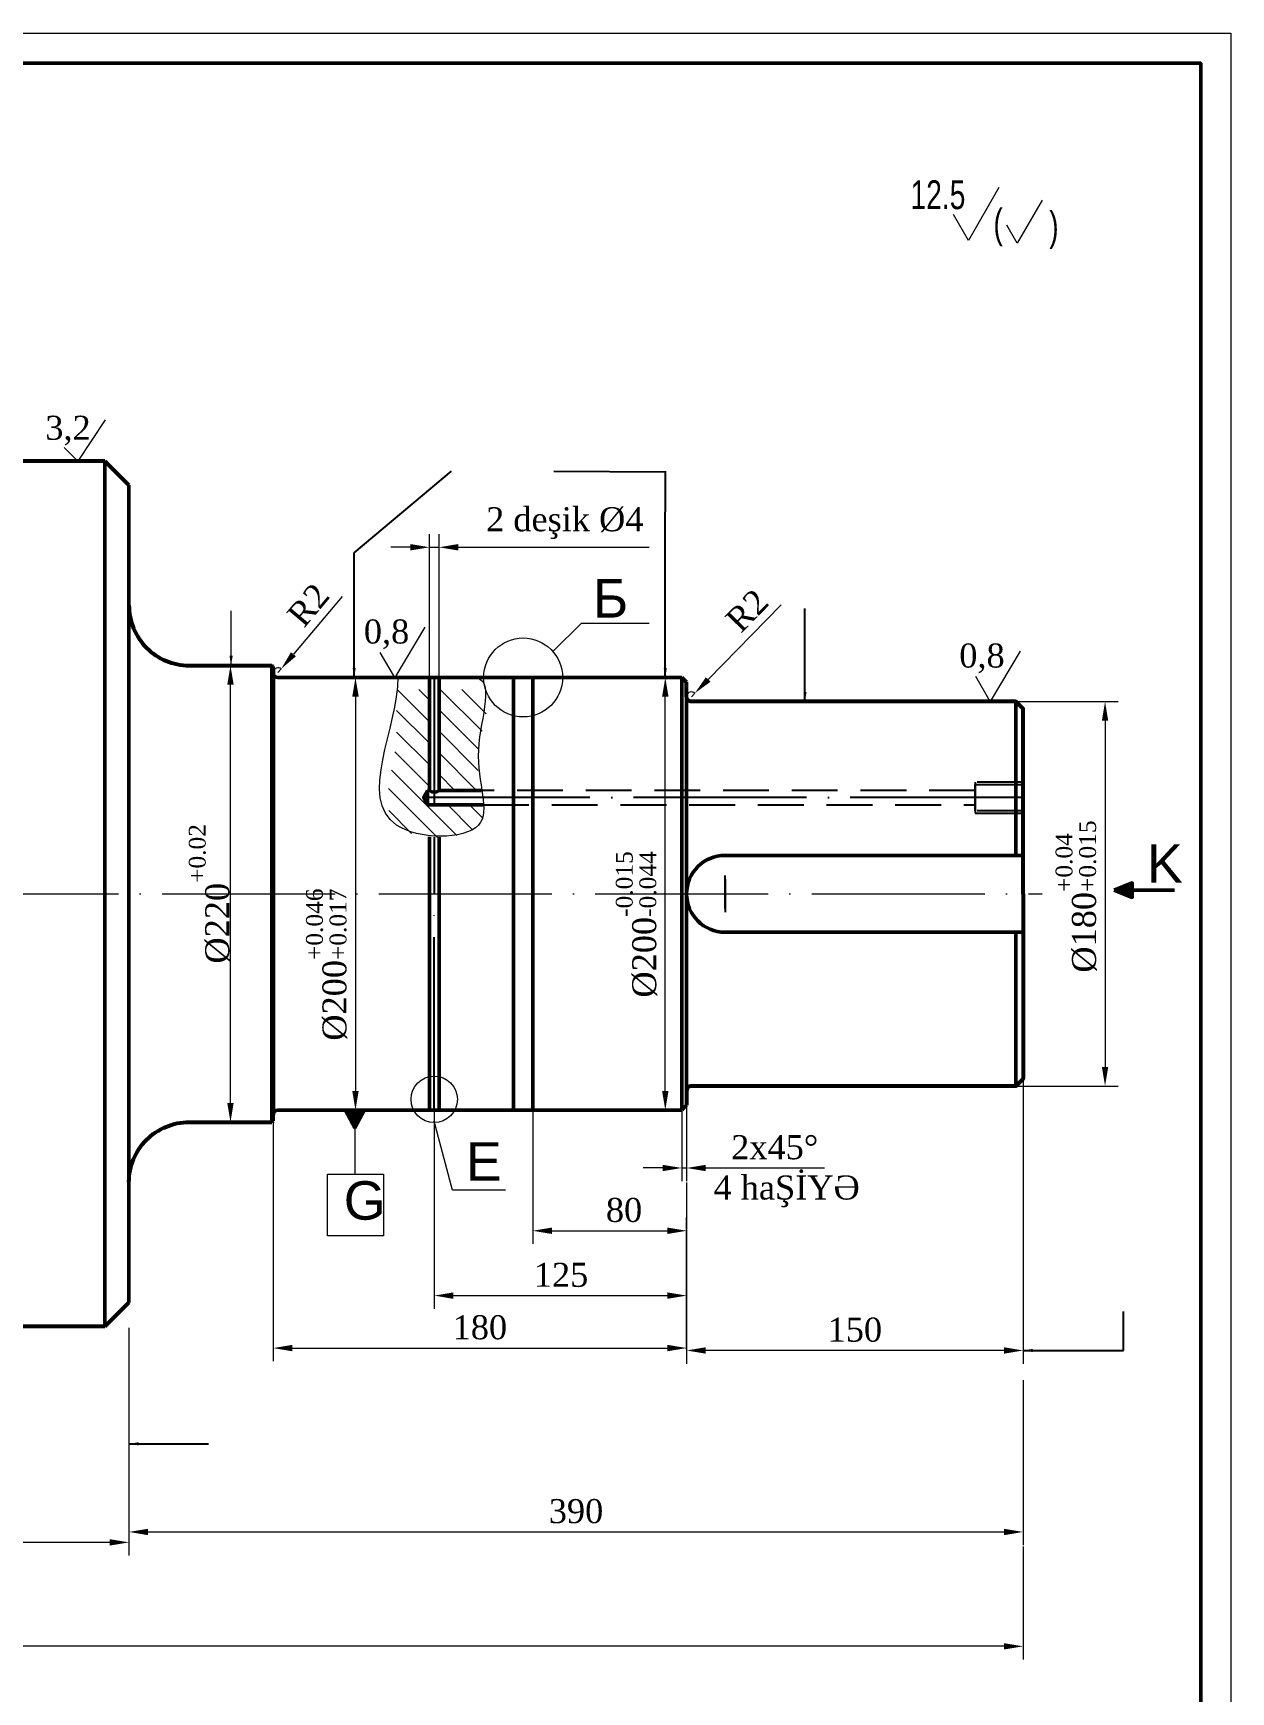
# Model space of a CAD drawing. Header units: millimetres. Extents: x -954 to 34898, y -2134 to 12006.
# Drawn here: x 24133 to 24632, y 6712 to 7402 of the extents above; entities that cross this region are included whole.
import ezdxf

# ---------------------------------------------------------------- set-up
doc = ezdxf.new("R2010")
doc.units = ezdxf.units.MM
doc.header["$LTSCALE"] = 3
for name, pattern in [('ACAD_ISO04W100', [30, 24, -3, 0, -3]), ('ACAD_ISO05W100', [33, 24, -3, 0, -3, 0, -3]), ('DASHED2', [9.525, 6.35, -3.175])]:
    doc.linetypes.add(name, pattern=pattern)
for name, color, linetype, lineweight in [('êîíòóðíàÿ', 7, 'Continuous', 53), ('îñåâûå', 101, 'ACAD_ISO04W100', 20), ('контурная', 7, 'Continuous', 50), ('невидимые', 7, 'DASHED2', 25), ('осевые', 1, 'ACAD_ISO04W100', 25), ('размеры', 80, 'ACAD_ISO05W100', 25), ('тонкая', 7, 'Continuous', 20), ('тонкий', 7, 'Continuous', 20)]:
    doc.layers.add(name, color=color, linetype=linetype, lineweight=lineweight)
doc.styles.add('s1v2.5', font='arial.ttf', dxfattribs={"width": 0.7, "height": 2.5})
doc.styles.add('s2.5v4', font='times.ttf', dxfattribs={"height": 10})
doc.styles.add('s3v2.5', font='arial.ttf', dxfattribs={"width": 0.8, "height": 7.5})
doc.styles.add('s4v4', font='arial.ttf', dxfattribs={"height": 16})
doc.dimstyles.new('s2.5v4', dxfattribs={"dimtxt": 10, "dimasz": 8, "dimexe": 5.5, "dimexo": 0.5, "dimgap": 3.5, "dimtad": 1, "dimdec": 0, "dimtxsty": 's2.5v4', "dimcen": 2.5, "dimclrd": 256, "dimclre": 1, "dimclrt": 256, "dimadec": 0, "dimazin": 0, "dimtfac": 1, "dimtdec": 0, "dimtmove": 0, "dimatfit": 3, "dimfxl": 1, "dimlwd": -1, "dimlwe": -1, "dimarcsym": 0})
doc.dimstyles.new('s3v2.5', dxfattribs={"dimtxt": 7.5, "dimasz": 4, "dimexe": 1.25, "dimexo": 0.625, "dimtad": 1, "dimtxsty": 's3v2.5', "dimcen": 1.5, "dimclrd": 6, "dimclre": 256, "dimclrt": 1, "dimadec": 0, "dimazin": 0, "dimtfac": 1, "dimtmove": 0, "dimatfit": 3, "dimfxl": 1, "dimlwd": -1, "dimlwe": -1, "dimarcsym": 0})

# ---------------------------------------------------------------- blocks, each defined once
blk = doc.blocks.new('*D2601')
at = {"layer": 'Defpoints', "color": 0, "transparency": 16777216}
for p in [(24026.35, 6863.91), (24173.15, 6863.91), (24026.35, 6774.09)]:
    blk.add_point(p, dxfattribs=at)
at = {"layer": 'тонкая', "color": 1, "transparency": 16777216}
for p, q in [((24026.35, 6863.41), (24026.35, 6768.59)), ((24173.15, 6863.41), (24173.15, 6768.59))]:
    blk.add_line(p, q, dxfattribs=at)
at = {"layer": 'тонкая', "transparency": 16777216}
blk.add_line((24165.15, 6774.09), (24034.35, 6774.09), dxfattribs=at)
for points in [[(24034.35, 6775.43), (24034.35, 6772.76), (24026.35, 6774.09)], [(24165.15, 6775.43), (24165.15, 6772.76), (24173.15, 6774.09)]]:
    blk.add_solid(points, dxfattribs=at)
at = {"layer": 'тонкая', "transparency": 16777216, "insert": (24102.11, 6782.68), "char_height": 10, "attachment_point": 5, "style": 's2.5v4'}
blk.add_mtext('600*', dxfattribs=at)
blk = doc.blocks.new('*D2630')
at = {"layer": 'Defpoints', "color": 0, "transparency": 16777216}
for p in [(24235.15, 7135.91), (24236.44, 7137.44)]:
    blk.add_point(p, dxfattribs=at)
at = {"layer": 'тонкая', "transparency": 16777216}
for p, q in [((24261.79, 7167.55), (24241.59, 7143.56)), ((24235.15, 7135.91), (24236.44, 7137.44))]:
    blk.add_line(p, q, dxfattribs=at)
at = {"layer": 'тонкая', "color": 1, "transparency": 16777216}
blk.add_arc((24235.15, 7135.91), 2, 49.89856, 165.67606, dxfattribs=at)
at = {"layer": 'тонкая', "transparency": 16777216}
blk.add_solid([(24240.57, 7144.42), (24242.61, 7142.7), (24236.44, 7137.44)], dxfattribs=at)
at = {"layer": 'тонкая', "transparency": 16777216, "insert": (24247.77, 7164.09), "char_height": 10, "attachment_point": 5, "rotation": 49.89856, "style": 's2.5v4'}
blk.add_mtext('R2', dxfattribs=at)
blk = doc.blocks.new('*D2631')
at = {"layer": 'Defpoints', "color": 0, "transparency": 16777216}
for p in [(24298.15, 7188.08), (24298.15, 7133.91), (24302.15, 7133.91)]:
    blk.add_point(p, dxfattribs=at)
at = {"layer": 'тонкая', "color": 1, "transparency": 16777216}
for p, q in [((24298.15, 7134.41), (24298.15, 7193.58)), ((24302.15, 7134.41), (24302.15, 7193.58))]:
    blk.add_line(p, q, dxfattribs=at)
at = {"layer": 'тонкая', "transparency": 16777216}
for p, q in [((24290.15, 7188.08), (24282.15, 7188.08)), ((24298.15, 7188.08), (24302.15, 7188.08)), ((24310.15, 7188.08), (24389.55, 7188.08))]:
    blk.add_line(p, q, dxfattribs=at)
for points in [[(24290.15, 7189.41), (24290.15, 7186.74), (24298.15, 7188.08)], [(24310.15, 7189.41), (24310.15, 7186.74), (24302.15, 7188.08)]]:
    blk.add_solid(points, dxfattribs=at)
at = {"layer": 'тонкая', "transparency": 16777216, "insert": (24354.48, 7198.11), "char_height": 10, "attachment_point": 5, "style": 's2.5v4'}
blk.add_mtext('2 de{\\fTimes New Roman|b0|i0|c238|p18;şik }%%C4', dxfattribs=at)
blk = doc.blocks.new('*D2632')
at = {"layer": 'Defpoints', "color": 0, "transparency": 16777216}
for p in [(24215.4, 7138.91), (24215.4, 7138.91), (24215.4, 6948.91)]:
    blk.add_point(p, dxfattribs=at)
at = {"layer": 'тонкая', "color": 1, "transparency": 16777216}
for p, q in [((24214.9, 7138.91), (24209.9, 7138.91)), ((24214.9, 6948.91), (24209.9, 6948.91))]:
    blk.add_line(p, q, dxfattribs=at)
at = {"layer": 'тонкая', "transparency": 16777216}
blk.add_line((24215.4, 6956.91), (24215.4, 7130.91), dxfattribs=at)
for points in [[(24214.06, 7130.91), (24216.73, 7130.91), (24215.4, 7138.91)], [(24214.06, 6956.91), (24216.73, 6956.91), (24215.4, 6948.91)]]:
    blk.add_solid(points, dxfattribs=at)
at = {"layer": 'тонкая', "transparency": 16777216, "insert": (24206.68, 7043.91), "char_height": 10, "attachment_point": 5, "rotation": 90, "style": 's2.5v4'}
blk.add_mtext('%%C220{\\H0.7x;\\S+0.02^ ;}', dxfattribs=at)
blk = doc.blocks.new('*D2605')
at = {"layer": 'Defpoints', "color": 0, "transparency": 16777216}
for p in [(24268.68, 7133.91), (24267.11, 6953.92), (24267.4, 6953.92)]:
    blk.add_point(p, dxfattribs=at)
at = {"layer": 'тонкая', "color": 1, "transparency": 16777216}
for p, q in [((24268.18, 7133.91), (24261.9, 7133.91)), ((24267.61, 6953.92), (24272.9, 6953.92))]:
    blk.add_line(p, q, dxfattribs=at)
at = {"layer": 'тонкая', "transparency": 16777216}
blk.add_line((24267.4, 7125.91), (24267.4, 6961.92), dxfattribs=at)
for points in [[(24266.07, 7125.91), (24268.74, 7125.91), (24267.4, 7133.91)], [(24266.07, 6961.92), (24268.74, 6961.92), (24267.4, 6953.92)]]:
    blk.add_solid(points, dxfattribs=at)
at = {"layer": 'тонкая', "transparency": 16777216, "insert": (24255.44, 7014.47), "char_height": 10, "attachment_point": 5, "rotation": 90, "style": 's2.5v4'}
blk.add_mtext('%%C200{\\H0.7x;\\S+0.046^ +0.017;}', dxfattribs=at)
blk = doc.blocks.new('*D2606')
at = {"layer": 'Defpoints', "color": 0, "transparency": 16777216}
for p in [(24379.85, 7133.91), (24396.29, 7133.91), (24379.85, 6953.92)]:
    blk.add_point(p, dxfattribs=at)
at = {"layer": 'тонкая', "color": 1, "transparency": 16777216}
for p, q in [((24380.35, 7133.91), (24401.79, 7133.91)), ((24380.35, 6953.92), (24401.79, 6953.92))]:
    blk.add_line(p, q, dxfattribs=at)
at = {"layer": 'тонкая', "transparency": 16777216}
blk.add_line((24396.29, 6961.92), (24396.29, 7125.91), dxfattribs=at)
for points in [[(24394.95, 7125.91), (24397.62, 7125.91), (24396.29, 7133.91)], [(24394.95, 6961.92), (24397.62, 6961.92), (24396.29, 6953.92)]]:
    blk.add_solid(points, dxfattribs=at)
at = {"layer": 'тонкая', "transparency": 16777216, "insert": (24384.32, 7031.18), "char_height": 10, "attachment_point": 5, "rotation": 90, "style": 's2.5v4'}
blk.add_mtext('%%C200{\\H0.7x;\\S-0.015^ -0.044;}', dxfattribs=at)
blk = doc.blocks.new('*D2607')
at = {"layer": 'Defpoints', "color": 0, "transparency": 16777216}
for p in [(24541.65, 7123.91), (24541.65, 6963.91), (24579.24, 6963.91)]:
    blk.add_point(p, dxfattribs=at)
at = {"layer": 'тонкая', "color": 1, "transparency": 16777216}
for p, q in [((24542.15, 7123.91), (24584.74, 7123.91)), ((24542.15, 6963.91), (24584.74, 6963.91))]:
    blk.add_line(p, q, dxfattribs=at)
at = {"layer": 'тонкая', "transparency": 16777216}
blk.add_line((24579.24, 7115.91), (24579.24, 6971.91), dxfattribs=at)
for points in [[(24577.91, 7115.91), (24580.57, 7115.91), (24579.24, 7123.91)], [(24577.91, 6971.91), (24580.57, 6971.91), (24579.24, 6963.91)]]:
    blk.add_solid(points, dxfattribs=at)
at = {"layer": 'тонкая', "transparency": 16777216, "insert": (24567.28, 7042.78), "char_height": 10, "attachment_point": 5, "rotation": 90, "style": 's2.5v4'}
blk.add_mtext('%%C180{\\H0.7x;\\S+0.04^ +0.015;}', dxfattribs=at)
blk = doc.blocks.new('*D2633')
at = {"layer": 'Defpoints', "color": 0, "transparency": 16777216}
for p in [(24405.15, 6955.92), (24403.15, 6953.92), (24405.15, 6929.85)]:
    blk.add_point(p, dxfattribs=at)
at = {"layer": 'тонкая', "color": 1, "transparency": 16777216}
for p, q in [((24405.15, 6955.42), (24405.15, 6924.35)), ((24403.15, 6953.42), (24403.15, 6924.35))]:
    blk.add_line(p, q, dxfattribs=at)
at = {"layer": 'тонкая', "transparency": 16777216}
for p, q in [((24395.15, 6929.85), (24387.15, 6929.85)), ((24403.15, 6929.85), (24405.15, 6929.85)), ((24413.15, 6929.85), (24462.5, 6929.85))]:
    blk.add_line(p, q, dxfattribs=at)
for points in [[(24395.15, 6931.18), (24395.15, 6928.51), (24403.15, 6929.85)], [(24413.15, 6931.18), (24413.15, 6928.51), (24405.15, 6929.85)]]:
    blk.add_solid(points, dxfattribs=at)
at = {"layer": 'тонкая', "transparency": 16777216, "insert": (24441.82, 6938.43), "char_height": 10, "attachment_point": 5, "style": 's2.5v4'}
blk.add_mtext('2x45%%D', dxfattribs=at)
blk = doc.blocks.new('*D2634')
at = {"layer": 'Defpoints', "color": 0, "transparency": 16777216}
for p in [(24545.15, 6966.91), (24405.15, 6924.35), (24405.15, 6853.93)]:
    blk.add_point(p, dxfattribs=at)
at = {"layer": 'тонкая', "color": 1, "transparency": 16777216}
for p, q in [((24545.15, 6966.41), (24545.15, 6848.43)), ((24405.15, 6923.85), (24405.15, 6848.43))]:
    blk.add_line(p, q, dxfattribs=at)
at = {"layer": 'тонкая', "transparency": 16777216}
blk.add_line((24537.15, 6853.93), (24413.15, 6853.93), dxfattribs=at)
for points in [[(24413.15, 6855.27), (24413.15, 6852.6), (24405.15, 6853.93)], [(24537.15, 6855.27), (24537.15, 6852.6), (24545.15, 6853.93)]]:
    blk.add_solid(points, dxfattribs=at)
at = {"layer": 'тонкая', "transparency": 16777216, "insert": (24475.15, 6862.52), "char_height": 10, "attachment_point": 5, "style": 's2.5v4'}
blk.add_mtext('150', dxfattribs=at)
blk = doc.blocks.new('*D2635')
at = {"layer": 'Defpoints', "color": 0, "transparency": 16777216}
for p in [(24341.15, 6953.92), (24405.15, 6903.73), (24405.15, 6853.93)]:
    blk.add_point(p, dxfattribs=at)
at = {"layer": 'тонкая', "color": 1, "transparency": 16777216}
for p, q in [((24341.15, 6953.42), (24341.15, 6898.23)), ((24405.15, 6854.43), (24405.15, 6909.23))]:
    blk.add_line(p, q, dxfattribs=at)
at = {"layer": 'тонкая', "transparency": 16777216}
blk.add_line((24349.15, 6903.73), (24397.15, 6903.73), dxfattribs=at)
for points in [[(24349.15, 6905.06), (24349.15, 6902.4), (24341.15, 6903.73)], [(24397.15, 6905.06), (24397.15, 6902.4), (24405.15, 6903.73)]]:
    blk.add_solid(points, dxfattribs=at)
at = {"layer": 'тонкая', "transparency": 16777216, "insert": (24379.12, 6912.32), "char_height": 10, "attachment_point": 5, "style": 's2.5v4'}
blk.add_mtext('80', dxfattribs=at)
blk = doc.blocks.new('*D2608')
at = {"layer": 'Defpoints', "color": 0, "transparency": 16777216}
for p in [(24300.15, 6953.92), (24405.15, 6876.76), (24405.15, 6853.93)]:
    blk.add_point(p, dxfattribs=at)
at = {"layer": 'тонкая', "color": 1, "transparency": 16777216}
for p, q in [((24300.15, 6953.42), (24300.15, 6871.26)), ((24405.15, 6854.43), (24405.15, 6882.26))]:
    blk.add_line(p, q, dxfattribs=at)
at = {"layer": 'тонкая', "transparency": 16777216}
blk.add_line((24308.15, 6876.76), (24397.15, 6876.76), dxfattribs=at)
for points in [[(24308.15, 6878.09), (24308.15, 6875.42), (24300.15, 6876.76)], [(24397.15, 6878.09), (24397.15, 6875.42), (24405.15, 6876.76)]]:
    blk.add_solid(points, dxfattribs=at)
at = {"layer": 'тонкая', "transparency": 16777216, "insert": (24352.93, 6885.34), "char_height": 10, "attachment_point": 5, "style": 's2.5v4'}
blk.add_mtext('125', dxfattribs=at)
blk = doc.blocks.new('*D2609')
at = {"layer": 'Defpoints', "color": 0, "transparency": 16777216}
for p in [(24545.15, 6842.15), (24173.15, 6809.61), (24545.15, 6778.44)]:
    blk.add_point(p, dxfattribs=at)
at = {"layer": 'тонкая', "color": 1, "transparency": 16777216}
for p, q in [((24545.15, 6841.65), (24545.15, 6772.94)), ((24173.15, 6809.11), (24173.15, 6772.94))]:
    blk.add_line(p, q, dxfattribs=at)
at = {"layer": 'тонкая', "transparency": 16777216}
blk.add_line((24181.15, 6778.44), (24537.15, 6778.44), dxfattribs=at)
for points in [[(24181.15, 6779.77), (24181.15, 6777.1), (24173.15, 6778.44)], [(24537.15, 6779.77), (24537.15, 6777.1), (24545.15, 6778.44)]]:
    blk.add_solid(points, dxfattribs=at)
at = {"layer": 'тонкая', "transparency": 16777216, "insert": (24359.15, 6787.04), "char_height": 10, "attachment_point": 5, "style": 's2.5v4'}
blk.add_mtext('390', dxfattribs=at)
blk = doc.blocks.new('*D2610')
at = {"layer": 'Defpoints', "color": 0, "transparency": 16777216}
for p in [(24545.15, 6772.94), (23654.35, 6766.49), (23654.35, 6730.86)]:
    blk.add_point(p, dxfattribs=at)
at = {"layer": 'тонкая', "color": 1, "transparency": 16777216}
for p, q in [((24545.15, 6772.44), (24545.15, 6725.36)), ((23654.35, 6765.99), (23654.35, 6725.36))]:
    blk.add_line(p, q, dxfattribs=at)
at = {"layer": 'тонкая', "transparency": 16777216}
blk.add_line((24537.15, 6730.86), (23662.35, 6730.86), dxfattribs=at)
for points in [[(23662.35, 6732.19), (23662.35, 6729.52), (23654.35, 6730.86)], [(24537.15, 6732.19), (24537.15, 6729.52), (24545.15, 6730.86)]]:
    blk.add_solid(points, dxfattribs=at)
at = {"layer": 'тонкая', "transparency": 16777216, "insert": (24099.75, 6739.44), "char_height": 10, "attachment_point": 5, "style": 's2.5v4'}
blk.add_mtext('1380', dxfattribs=at)
blk = doc.blocks.new('*D2611')
at = {"layer": 'Defpoints', "color": 0, "transparency": 16777216}
for p in [(24233.15, 6949.41), (24405.15, 6867.57), (24405.15, 6854.94)]:
    blk.add_point(p, dxfattribs=at)
at = {"layer": 'тонкая', "color": 1, "transparency": 16777216}
for p, q in [((24233.15, 6948.91), (24233.15, 6849.44)), ((24405.15, 6867.07), (24405.15, 6849.44))]:
    blk.add_line(p, q, dxfattribs=at)
at = {"layer": 'тонкая', "transparency": 16777216}
blk.add_line((24241.15, 6854.94), (24397.15, 6854.94), dxfattribs=at)
for points in [[(24241.15, 6856.27), (24241.15, 6853.6), (24233.15, 6854.94)], [(24397.15, 6856.27), (24397.15, 6853.6), (24405.15, 6854.94)]]:
    blk.add_solid(points, dxfattribs=at)
at = {"layer": 'тонкая', "transparency": 16777216, "insert": (24319.15, 6863.52), "char_height": 10, "attachment_point": 5, "style": 's2.5v4'}
blk.add_mtext('180', dxfattribs=at)
blk = doc.blocks.new('*D2636')
at = {"layer": 'Defpoints', "color": 0, "transparency": 16777216}
for p in [(24407.15, 7125.91), (24408.54, 7127.34)]:
    blk.add_point(p, dxfattribs=at)
at = {"layer": 'тонкая', "transparency": 16777216}
for p, q in [((24444.54, 7164.17), (24414.14, 7133.06)), ((24407.15, 7125.91), (24408.54, 7127.34))]:
    blk.add_line(p, q, dxfattribs=at)
at = {"layer": 'тонкая', "color": 1, "transparency": 16777216}
blk.add_arc((24407.15, 7125.91), 2, 45.65154, 165.67606, dxfattribs=at)
at = {"layer": 'тонкая', "transparency": 16777216}
blk.add_solid([(24413.18, 7134), (24415.09, 7132.13), (24408.54, 7127.34)], dxfattribs=at)
at = {"layer": 'тонкая', "transparency": 16777216, "insert": (24430.29, 7161.75), "char_height": 10, "attachment_point": 5, "rotation": 45.65154, "style": 's2.5v4'}
blk.add_mtext('R2', dxfattribs=at)

msp = doc.modelspace()

# ---------------------------------------------------------------- hatches: boundary and pattern name
at = {"layer": 'контурная'}
h = msp.add_hatch(color=256, dxfattribs=at)
h.paths.add_polyline_path([(24590.57, 7045.413), (24583.07, 7045.413), (24590.57, 7042.413)])
h.paths.add_polyline_path([(24590.57, 7048.413), (24583.07, 7045.413), (24590.57, 7045.413)])
h = msp.add_hatch(color=256, dxfattribs=at)
h.paths.add_polyline_path([(24271.107, 6953.921), (24267.107, 6953.921), (24267.107, 6946.421)])
h.paths.add_polyline_path([(24267.107, 6953.921), (24263.107, 6953.921), (24267.107, 6946.421)])
at = {"layer": 'тонкая'}
h = msp.add_hatch(dxfattribs=at)
h.set_pattern_fill('ANSI31', color=256, scale=2, style=0)
h.set_pattern_definition([(135, (29948.1693, 7087.1125), (4.490128, 4.490128), [])])
edge = h.paths.add_edge_path()
edge.add_line((24302.147, 7128.913), (24318.552, 7128.913))
edge.add_spline(control_points=[(24318.552, 7128.913), (24326.899, 7128.913), (24316.032, 7107.796), (24318.779, 7091.814), (24319.632, 7086.913)], knot_values=[0, 0, 0, 0, 25.0419203, 38.9307486, 38.9307486, 38.9307486, 38.9307486], degree=3, periodic=0)
edge.add_line((24319.632, 7086.913), (24302.147, 7086.913))
edge.add_line((24302.147, 7086.913), (24302.147, 7128.913))
edge = h.paths.add_edge_path()
edge.add_line((24295.275, 7083.913), (24296.903, 7080.913))
edge.add_line((24296.903, 7080.913), (24320.527, 7080.913))
edge.add_spline(control_points=[(24320.527, 7080.913), (24320.838, 7077.509), (24319.556, 7066.194), (24268.751, 7064.787), (24284.472, 7097.867), (24284.472, 7110.543)], knot_values=[45.0510726, 45.0510726, 45.0510726, 45.0510726, 56.3990761, 90.4793422, 128.5082205, 128.5082205, 128.5082205, 128.5082205], degree=3, periodic=0)
edge.add_spline(control_points=[(24284.472, 7110.543), (24284.472, 7110.543), (24284.472, 7110.543), (24284.472, 7110.543)], knot_values=[128.5082205, 128.5082205, 128.5082205, 128.5082205, 128.5082351, 128.5082351, 128.5082351, 128.5082351], degree=3, periodic=0)
edge.add_spline(control_points=[(24284.472, 7110.543), (24284.472, 7104.42), (24284.472, 7135.036), (24284.472, 7128.913)], knot_values=[0.0000146, 0.0000146, 0.0000146, 0.0000146, 18.3701832, 18.3701832, 18.3701832, 18.3701832], degree=3, periodic=0)
edge.add_line((24284.472, 7128.913), (24298.147, 7128.913))
edge.add_line((24298.147, 7128.913), (24298.147, 7086.913))
edge.add_line((24298.147, 7086.913), (24296.903, 7086.913))
edge.add_line((24296.903, 7086.913), (24295.275, 7083.913))

# ---------------------------------------------------------------- linework, layer by layer
at = {"layer": 'êîíòóðíàÿ'}
for points in [[(24163.146, 7223.913), (24089.693, 7223.913)], [(24233.147, 7136.913), (24233.147, 6951.921)], [(24163.146, 6863.913), (24097.483, 6863.913)]]:
    msp.add_lwpolyline(points, dxfattribs=at)
for points in [[(24173.146, 7163.913, 0.4142136), (24198.146, 7138.913), (24232.647, 7138.913)], [(24545.146, 7043.913), (24545.146, 7120.913), (24542.146, 7123.913), (24407.147, 7123.913, -0.4142136), (24405.147, 7125.913), (24405.147, 7131.913)], [(24545.146, 7043.913), (24545.146, 6966.913), (24542.146, 6963.913), (24407.147, 6963.913, 0.4142136), (24405.147, 6961.913), (24405.147, 6955.921)], [(24173.146, 6923.913, -0.4142136), (24198.146, 6948.913), (24232.647, 6948.913)]]:
    msp.add_lwpolyline(points, format="xyb", dxfattribs=at)
at = {"layer": 'îñåâûå'}
msp.add_line((23646.347, 7043.913), (24553.146, 7043.913), dxfattribs=at)
at = {"layer": 'контурная'}
for p, q in [((24163.146, 6863.913), (24163.146, 7223.913)), ((24163.146, 7223.913), (24173.146, 7213.913)), ((24173.146, 7213.913), (24173.146, 7043.913)), ((24231.147, 7138.913), (24232.647, 7138.913)), ((24233.147, 7138.413), (24232.647, 7138.913)), ((24232.647, 7138.913), (24232.647, 6948.913)), ((24233.147, 7136.913), (24233.147, 7138.413)), ((24235.147, 7133.913), (24403.147, 7133.913)), ((24270.574, 7133.913), (24272.574, 7133.913)), ((24298.147, 7133.913), (24298.147, 7086.913)), ((24302.147, 7133.913), (24302.147, 7086.913)), ((24341.147, 7133.913), (24333.147, 7133.913)), ((24333.147, 7133.913), (24333.147, 7048.913)), ((24341.147, 7133.913), (24341.147, 7048.913)), ((24378.147, 7133.913), (24345.147, 7133.913)), ((24405.147, 7131.913), (24403.147, 7133.913)), ((24403.147, 7133.913), (24403.147, 6953.921)), ((24405.147, 7125.913), (24405.147, 7043.913)), ((24518.289, 7123.913), (24520.289, 7123.913)), ((24542.146, 7123.913), (24542.146, 7059.913)), ((24297.338, 7080.932), (24297.338, 7086.932)), ((24297.338, 7086.932), (24298.147, 7086.886)), ((24173.146, 7080.05), (24173.146, 7080.05)), ((24320.526, 7080.932), (24297.338, 7080.932)), ((24298.147, 7067.562), (24298.147, 7043.913)), ((24302.147, 7067.416), (24302.147, 7043.913)), ((24421.147, 7059.913), (24545.146, 7059.913)), ((24333.147, 6953.921), (24333.147, 7048.913)), ((24341.147, 6953.921), (24341.147, 7048.913)), ((24173.146, 6873.913), (24173.146, 7043.913)), ((24298.147, 6953.921), (24298.147, 7043.913)), ((24302.147, 6953.921), (24302.147, 7043.913)), ((24405.147, 6961.913), (24405.147, 7043.913)), ((24421.147, 7027.913), (24545.146, 7027.913)), ((24542.146, 6963.913), (24542.146, 7027.913)), ((24405.147, 6955.921), (24403.147, 6953.921)), ((24231.147, 6948.913), (24232.647, 6948.913)), ((24233.147, 6949.413), (24232.647, 6948.913)), ((24233.147, 6951.921), (24233.147, 6949.413)), ((24403.147, 6953.921), (24235.147, 6953.921)), ((24267.107, 6946.421), (24263.107, 6953.921)), ((24267.107, 6946.421), (24271.107, 6953.921)), ((24163.146, 6863.913), (24173.146, 6873.913))]:
    msp.add_line(p, q, dxfattribs=at)
msp.add_lwpolyline([(23196.565, 7389.441), (24619.065, 7389.441), (24619.065, 6364.441), (23196.565, 6364.441), (23196.565, 7389.441)], close=True, dxfattribs=at)
for points in [[(24297.338, 7080.932), (24295.711, 7083.932), (24297.338, 7086.932)], [(24319.632, 7086.886), (24302.147, 7086.886)], [(24583.07, 7045.413), (24590.57, 7045.413), (24590.57, 7048.413), (24583.07, 7045.413)], [(24583.07, 7045.413), (24608.07, 7045.413)], [(24583.07, 7045.413), (24590.57, 7045.413), (24590.57, 7042.413), (24583.07, 7045.413)]]:
    msp.add_lwpolyline(points, dxfattribs=at)
for centre, radius, start, end in [((24235.147, 7135.913), 2, 180, 270), ((24300.147, 7089.515), 3.303, 232.73881, 307.26119), ((24421.147, 7043.913), 16, 90, 180), ((24421.147, 7043.913), 16, 180, 270), ((24235.147, 6951.921), 2, 90, 180)]:
    msp.add_arc(centre, radius, start, end, dxfattribs=at)
at = {"layer": 'невидимые'}
for points in [[(24525.146, 7086.932), (24302.583, 7086.932)], [(24545.146, 7083.913), (24545.146, 7090.413), (24525.146, 7090.413), (24525.146, 7077.413), (24545.146, 7077.413), (24545.146, 7078.413), (24525.146, 7078.413), (24525.146, 7089.413), (24545.146, 7089.413)], [(24320.526, 7080.932), (24525.146, 7080.932)]]:
    msp.add_lwpolyline(points, dxfattribs=at)
at = {"layer": 'осевые'}
for p, q in [((24300.147, 7133.913), (24300.147, 7080.913)), ((24545.146, 7083.932), (24295.711, 7083.932)), ((24300.147, 7067.44), (24300.147, 7043.913)), ((24421.147, 7037.829), (24421.147, 7051.501)), ((24421.147, 7049.997), (24421.147, 7036.325)), ((24300.147, 6953.921), (24300.147, 7043.913))]:
    msp.add_line(p, q, dxfattribs=at)
at = {"layer": 'размеры'}
msp.add_line((24349.913, 7219.714), (24396.426, 7219.523), dxfattribs=at)
at = {"layer": 'тонкая'}
msp.add_line((24267.107, 6953.921), (24267.107, 6927.241), dxfattribs=at)
for points in [[(23146.565, 7401.941), (24631.565, 7401.941), (24631.565, 6351.941), (23146.565, 6351.941), (23146.565, 7401.941)], [(24535.078, 7337.774), (24522.363, 7315.751), (24516.192, 7326.441)], [(24553.043, 7332.532), (24542.671, 7314.567), (24538.351, 7322.049)], [(24267.107, 6953.921), (24267.107, 6946.421), (24271.107, 6953.921)], [(24329.793, 6920.63), (24307.772, 6920.63), (24300.093, 6949.286)]]:
    msp.add_lwpolyline(points, dxfattribs=at)
msp.add_lwpolyline([(24255.807, 6927.241), (24279.073, 6927.241), (24279.073, 6901.562), (24255.807, 6901.562)], close=True, dxfattribs=at)
msp.add_circle((24300.147, 6958.413), 9.646, dxfattribs=at)
at = {"layer": 'тонкая', "start_tangent": (1, 0), "end_tangent": (0, 1)}
msp.add_spline([(24316.171, 7133.913), (24318.552, 7103.871), (24318.552, 7072.514), (24284.472, 7072.514), (24285.224, 7133.913)], degree=3, dxfattribs=at)
at = {"layer": 'тонкий'}
for points in [[(24163.217, 7241.156), (24151.829, 7223.913), (24146.144, 7229.598)], [(24349.558, 7144.67), (24361.434, 7156.547), (24389.549, 7156.547)], [(24296.268, 7154.828), (24283.701, 7133.913), (24277.734, 7144.248)], [(24543.982, 7144.828), (24531.416, 7123.913), (24525.449, 7134.248)]]:
    msp.add_lwpolyline(points, dxfattribs=at)
msp.add_circle((24337.147, 7133.913), 16.424, dxfattribs=at)

# ---------------------------------------------------------------- texts
at = {"layer": 'контурная', "style": 's4v4'}
for s, p in [('K', (24596.71, 7048.513)), ('E', (24313.293, 6924.575)), ('G', (24262.517, 6908.344))]:
    msp.add_text(s, height=16, dxfattribs=at).set_placement(p)
at = {"layer": 'тонкая', "style": 's1v2.5', "width": 0.7}
for s, p in [('12.5', (24498.306, 7328.737)), ('(', (24532.815, 7316.876)), (')', (24556.01, 7315.746))]:
    msp.add_text(s, height=12, dxfattribs=at).set_placement(p)
at = {"layer": 'тонкая', "style": 's2.5v4'}
msp.add_text('4 haŞİYƏ', height=10, dxfattribs=at).set_placement((24416.359, 6916.728))
at = {"layer": 'тонкий'}
for s, height, style, p in [('3,2', 10, 's2.5v4', (24138.359, 7232.791)), ('Б', 16, 's4v4', (24366.204, 7158.82)), ('0,8', 10, 's2.5v4', (24270.877, 7148.029)), ('0,8', 10, 's2.5v4', (24518.591, 7138.029))]:
    msp.add_text(s, height=height, dxfattribs=dict(at, style=style)).set_placement(p)

# ---------------------------------------------------------------- dimensions: what is measured, and where the dimension line sits
at = {"layer": 'тонкая'}
for base, p1, p2, text, picture, middle in [((24298.147, 7188.077), (24302.147, 7133.913), (24298.147, 7133.913), '2 de{\\fTimes New Roman|b0|i0|c238|p18;şik }%%C<>', '*D2631', (24354.479, 7188.077)), ((24405.147, 6876.756), (24300.147, 6953.921), (24405.147, 6853.932), '125', '*D2608', (24352.933, 6876.756)), ((24405.147, 6903.73), (24341.147, 6953.921), (24405.147, 6853.932), '80', '*D2635', (24379.119, 6903.73)), ((24026.347, 6774.093), (24173.146, 6863.913), (24026.347, 6863.913), '600*', '*D2601', (24102.108, 6774.093))]:
    dim = msp.add_linear_dim(base=base, p1=p1, p2=p2, text=text, dimstyle='s2.5v4', dxfattribs=at)
    dim.commit()
    dim.dimension.update_dxf_attribs({"geometry": picture, "text_midpoint": middle, "dimtype": 160})
dim = msp.add_radius_dim(center=(24235.147, 7135.913), mpoint=(24236.435, 7137.443), dimstyle='s2.5v4', dxfattribs=at)
dim.commit()
dim.dimension.update_dxf_attribs({"geometry": '*D2630', "text_midpoint": (24247.765, 7164.093)})
dim = msp.add_radius_dim(center=(24407.147, 7125.913), mpoint=(24408.545, 7127.343), dimstyle='s2.5v4', dxfattribs=at)
dim.commit()
dim.dimension.update_dxf_attribs({"geometry": '*D2636', "text_midpoint": (24436.372, 7155.811), "dimtype": 164})
dim = msp.add_linear_dim(base=(24215.397, 7138.913), p1=(24215.397, 6948.913), p2=(24215.397, 7138.913), angle=90, text='%%C220{\\H0.7x;\\S+0.02^ ;}', dimstyle='s2.5v4', dxfattribs=at)
dim.commit()
dim.dimension.update_dxf_attribs({"geometry": '*D2632', "text_midpoint": (24206.68, 7043.913)})
for base, p1, p2, text, picture, middle in [((24267.405, 6953.921), (24268.683, 7133.913), (24267.107, 6953.921), '%%C200{\\H0.7x;\\S+0.046^ +0.017;}', '*D2605', (24267.405, 7014.465)), ((24396.287, 7133.913), (24379.854, 6953.921), (24379.854, 7133.913), '%%C200{\\H0.7x;\\S-0.015^ -0.044;}', '*D2606', (24396.287, 7031.181)), ((24579.242, 6963.913), (24541.646, 7123.913), (24541.646, 6963.913), '%%C180{\\H0.7x;\\S+0.04^ +0.015;}', '*D2607', (24579.242, 7042.776))]:
    dim = msp.add_linear_dim(base=base, p1=p1, p2=p2, angle=90, text=text, dimstyle='s2.5v4', dxfattribs=at)
    dim.commit()
    dim.dimension.update_dxf_attribs({"geometry": picture, "text_midpoint": middle, "dimtype": 160})
for base, p1, p2, text, picture, middle in [((24405.147, 6853.932), (24545.146, 6966.913), (24405.147, 6924.345), '150', '*D2634', (24475.147, 6862.518)), ((24405.147, 6929.845), (24403.147, 6953.921), (24405.147, 6955.921), '<>x45%%D', '*D2633', (24441.824, 6938.432)), ((24405.147, 6854.936), (24233.147, 6949.413), (24405.147, 6867.57), '180', '*D2611', (24319.147, 6863.522)), ((24545.146, 6778.438), (24173.146, 6809.606), (24545.146, 6842.152), '390', '*D2609', (24359.146, 6787.039)), ((23654.347, 6730.858), (24545.146, 6772.938), (23654.347, 6766.486), '1380', '*D2610', (24099.747, 6739.445))]:
    dim = msp.add_linear_dim(base=base, p1=p1, p2=p2, text=text, dimstyle='s2.5v4', dxfattribs=at)
    dim.commit()
    dim.dimension.update_dxf_attribs({"geometry": picture, "text_midpoint": middle})

# ---------------------------------------------------------------- leaders
at = {"layer": 'размеры'}
for points in [[(24266.848, 7133.913), (24266.848, 7185.699), (24307.389, 7219.714)], [(24396.287, 7133.913), (24396.287, 7185.699), (24396.426, 7219.714)], [(24454.407, 7123.913), (24454.407, 7162.614)], [(24545.146, 6853.932), (24586.929, 6853.932), (24586.929, 6870.17)], [(24173.146, 6815.106), (24206.304, 6815.106)]]:
    msp.add_leader(points, dimstyle='s3v2.5', override={"dimgap": 0.625, "dimtad": 0}, dxfattribs=at)
at = {"layer": 'тонкий'}
msp.add_leader([(24215.647, 7138.913), (24215.647, 7161.571)], dimstyle='s3v2.5', override={"dimgap": 0.625, "dimtad": 0}, dxfattribs=at)

doc.saveas('drawing.dxf')
